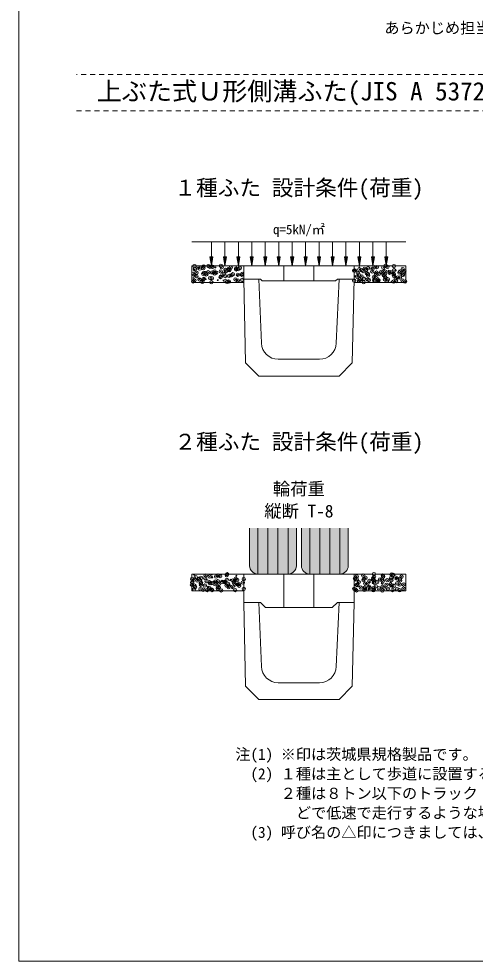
# Model space of a CAD drawing. Units: millimetres, scale not verified. Extents: x 2457 to 21956, y 3121 to 8731.
# Drawn here: x 2457 to 3822, y 3131 to 5950 of the extents above; entities that cross this region are included whole.
import ezdxf
from ezdxf.enums import TextEntityAlignment as Align

# ---------------------------------------------------------------- set-up
doc = ezdxf.new("R2010")
doc.units = ezdxf.units.MM
doc.header["$LTSCALE"] = 20
doc.header["$PDMODE"] = 32
doc.header["$PDSIZE"] = 10
doc.linetypes.add('USER1', pattern=[1.35, 0.75, -0.6])
for name, color, linetype, lineweight in [('(0-0)', 7, 'Continuous', 13), ('0_2', 7, 'Continuous', 13), ('ハッチング', 7, 'Continuous', 5), ('寸法線', 7, 'Continuous', 9), ('本体', 2, 'Continuous', 20), ('枠', 5, 'Continuous', 5), ('補助線', 8, 'Continuous', 20)]:
    doc.layers.add(name, color=color, linetype=linetype, lineweight=lineweight)
doc.styles.add('ＭＳ ゴシック', font='')
doc.styles.get('ＭＳ ゴシック').set_extended_font_data('MS Gothic')

msp = doc.modelspace()

# ---------------------------------------------------------------- hatches: boundary and pattern name
at = {"layer": 'ハッチング'}
for points in [[(3147.35, 4426.83), (3147.35, 4314.33, 0.41421), (3172.35, 4289.33), (3262.35, 4289.33, 0.41421), (3287.35, 4314.33), (3287.35, 4426.83)], [(3442.35, 4426.83), (3302.35, 4426.83), (3302.35, 4314.33, 0.41421), (3327.35, 4289.33), (3417.35, 4289.33, 0.41421), (3442.35, 4314.33)]]:
    msp.add_hatch(color=256, dxfattribs=at).paths.add_polyline_path(points)
at = {"layer": '寸法線'}
for points in [[(3028.85, 5238.8), (3037.85, 5238.8), (3033.35, 5211.8)], [(3069.08, 5238.8), (3078.08, 5238.8), (3073.58, 5211.8)], [(3109.31, 5238.8), (3118.31, 5238.8), (3113.81, 5211.8)], [(3149.55, 5238.8), (3158.55, 5238.8), (3154.05, 5211.8)], [(3189.78, 5238.8), (3198.78, 5238.8), (3194.28, 5211.8)], [(3230.01, 5238.8), (3239.01, 5238.8), (3234.51, 5211.8)], [(3270.24, 5238.8), (3279.24, 5238.8), (3274.74, 5211.8)], [(3310.47, 5238.8), (3319.47, 5238.8), (3314.97, 5211.8)], [(3359.7, 5238.8), (3350.7, 5238.8), (3355.2, 5211.8)], [(3399.93, 5238.8), (3390.93, 5238.8), (3395.43, 5211.8)], [(3440.16, 5238.8), (3431.16, 5238.8), (3435.66, 5211.8)], [(3480.39, 5238.8), (3471.39, 5238.8), (3475.89, 5211.8)], [(3520.62, 5238.8), (3511.62, 5238.8), (3516.12, 5211.8)], [(3560.85, 5238.8), (3551.85, 5238.8), (3556.35, 5211.8)]]:
    msp.add_hatch(color=256, dxfattribs=at).paths.add_polyline_path(points)

# ---------------------------------------------------------------- linework, layer by layer
at = {"layer": '(0-0)', "color": 4, "linetype": 'USER1', "lineweight": 9}
for p, q in [((4899.4, 5783.43), (2629.29, 5783.43)), ((2629.29, 5675.05), (4899.4, 5675.05))]:
    msp.add_line(p, q, dxfattribs=at)
at = {"layer": '(0-0)', "color": 2}
for p, q in [((3174.85, 4881.8), (3414.85, 4881.8)), ((3174.85, 3914.33), (3414.85, 3914.33))]:
    msp.add_line(p, q, dxfattribs=at)
at = {"layer": '0_2', "lineweight": 9}
for p, q in [((3615.13, 5282.79), (2974.58, 5282.79)), ((3033.35, 5282.79), (3033.35, 5211.8)), ((3073.58, 5282.79), (3073.58, 5211.8)), ((3113.81, 5282.79), (3113.81, 5211.8)), ((3154.05, 5282.79), (3154.05, 5211.8)), ((3194.28, 5282.79), (3194.28, 5211.8)), ((3234.51, 5282.79), (3234.51, 5211.8)), ((3274.74, 5282.79), (3274.74, 5211.8)), ((3314.97, 5211.8), (3314.97, 5282.79)), ((3355.2, 5282.79), (3355.2, 5211.8)), ((3395.43, 5282.79), (3395.43, 5211.8)), ((3435.66, 5282.79), (3435.66, 5211.8)), ((3475.89, 5282.79), (3475.89, 5211.8)), ((3516.12, 5282.79), (3516.12, 5211.8)), ((3556.35, 5282.79), (3556.35, 5211.8)), ((3147.35, 4314.33), (3147.35, 4426.83)), ((3287.35, 4426.83), (3287.35, 4314.33)), ((3302.35, 4314.33), (3302.35, 4426.83)), ((3442.35, 4426.83), (3442.35, 4314.33)), ((3262.35, 4289.33), (3172.35, 4289.33)), ((3417.35, 4289.33), (3327.35, 4289.33))]:
    msp.add_line(p, q, dxfattribs=at)
at = {"layer": '0_2', "lineweight": 20}
for p, q in [((2974.58, 5211.8), (3129.85, 5211.8)), ((3615.13, 5211.8), (3459.85, 5211.8)), ((2974.58, 4289.33), (3129.85, 4289.33)), ((3615.13, 4289.33), (3459.85, 4289.33))]:
    msp.add_line(p, q, dxfattribs=at)
at = {"layer": '0_2', "lineweight": 5}
for p, q in [((3172.35, 4289.33), (3172.35, 4426.83)), ((3202.35, 4426.83), (3202.35, 4289.33)), ((3232.35, 4426.83), (3232.35, 4289.33)), ((3262.35, 4289.33), (3262.35, 4426.83)), ((3327.35, 4289.33), (3327.35, 4426.83)), ((3357.35, 4426.83), (3357.35, 4289.33)), ((3387.35, 4426.83), (3387.35, 4289.33)), ((3417.35, 4289.33), (3417.35, 4426.83))]:
    msp.add_line(p, q, dxfattribs=at)
at = {"layer": '0_2', "lineweight": 9}
for centre, start, end in [((3172.35, 4314.33), 180, 270), ((3262.35, 4314.33), 270, 0), ((3327.35, 4314.33), 180, 270), ((3417.35, 4314.33), 270, 0)]:
    msp.add_arc(centre, 25, start, end, dxfattribs=at)
at = {"layer": 'ハッチング'}
for p, q in [((2979.17, 5196.2), (2983.12, 5200.32)), ((2979.17, 5196.2), (2983.68, 5195.5)), ((2983.69, 5195.5), (2983.12, 5200.32)), ((3006.96, 5208.99), (3009.49, 5207.28)), ((3006.97, 5208.99), (3010.52, 5210.36)), ((3007.15, 5209.07), (3009.44, 5211.8)), ((3007.15, 5209.07), (3010.19, 5208.81)), ((3009.49, 5207.28), (3010.52, 5210.35)), ((3010.19, 5208.81), (3009.64, 5211.8)), ((3033.38, 5187.79), (3037.34, 5191.92)), ((3033.38, 5187.79), (3037.9, 5187.09)), ((3037.29, 5188.54), (3040.85, 5189.9)), ((3037.29, 5188.53), (3039.81, 5186.83)), ((3037.9, 5187.09), (3037.34, 5191.92)), ((3039.81, 5186.83), (3040.84, 5189.9)), ((3043.59, 5205.89), (3046.04, 5208.81)), ((3043.59, 5205.89), (3046.62, 5205.62)), ((3046.63, 5205.62), (3046.04, 5208.81)), ((3079.97, 5204.92), (3083.53, 5206.29)), ((3079.97, 5204.92), (3082.5, 5203.21)), ((3080.02, 5202.7), (3082.47, 5205.62)), ((3080.02, 5202.7), (3083.06, 5202.43)), ((3083.06, 5202.43), (3082.48, 5205.62)), ((3082.5, 5203.21), (3083.53, 5206.28)), ((3116.46, 5199.51), (3118.91, 5202.43)), ((3116.46, 5199.51), (3119.5, 5199.25)), ((3119.5, 5199.25), (3118.91, 5202.43)), ((3473.78, 5205.84), (3476.23, 5208.76)), ((3473.78, 5205.84), (3476.82, 5205.58)), ((3476.82, 5205.58), (3476.23, 5208.76)), ((3487.68, 5200.96), (3490.21, 5199.25)), ((3487.69, 5200.96), (3491.24, 5202.33)), ((3490.21, 5199.25), (3491.24, 5202.32)), ((3510.22, 5202.66), (3512.67, 5205.57)), ((3510.22, 5202.66), (3513.25, 5202.39)), ((3513.26, 5202.39), (3512.67, 5205.58)), ((3546.65, 5199.47), (3549.1, 5202.39)), ((3546.65, 5199.47), (3549.69, 5199.2)), ((3549.69, 5199.2), (3549.11, 5202.39)), ((3560.69, 5196.9), (3564.25, 5198.26)), ((3560.69, 5196.89), (3563.22, 5195.19)), ((3563.22, 5195.19), (3564.25, 5198.26)), ((3583.09, 5196.28), (3585.54, 5199.2)), ((3583.09, 5196.28), (3586.13, 5196.01)), ((3586.13, 5196.02), (3585.54, 5199.2)), ((3605.56, 5211.8), (3605.9, 5211.57)), ((3605.9, 5211.57), (3605.98, 5211.8)), ((2977.76, 5174.05), (2980.21, 5176.97)), ((2977.76, 5174.05), (2980.8, 5173.78)), ((2980.8, 5173.79), (2980.21, 5176.97)), ((2994.6, 5172.15), (2997.13, 5170.44)), ((2994.61, 5172.15), (2998.16, 5173.52)), ((2997.13, 5170.44), (2998.16, 5173.51)), ((3014.2, 5170.86), (3016.65, 5173.78)), ((3014.2, 5170.86), (3017.23, 5170.6)), ((3017.24, 5170.6), (3016.65, 5173.78)), ((3050.64, 5167.68), (3053.08, 5170.59)), ((3050.64, 5167.67), (3053.67, 5167.41)), ((3053.67, 5167.41), (3053.09, 5170.59)), ((3067.61, 5168.08), (3071.17, 5169.45)), ((3067.61, 5168.08), (3070.14, 5166.38)), ((3070.14, 5166.37), (3071.17, 5169.44)), ((3087.07, 5164.49), (3089.52, 5167.41)), ((3087.07, 5164.49), (3090.11, 5164.22)), ((3087.6, 5179.38), (3091.55, 5183.51)), ((3087.6, 5179.38), (3092.12, 5178.68)), ((3090.11, 5164.22), (3089.52, 5167.41)), ((3092.12, 5178.68), (3091.56, 5183.51)), ((3110.29, 5184.46), (3112.82, 5182.76)), ((3110.3, 5184.47), (3113.85, 5185.83)), ((3112.82, 5182.76), (3113.85, 5185.83)), ((3123.93, 5161.8), (3125.96, 5164.22)), ((3126.41, 5161.8), (3125.96, 5164.22)), ((3460.37, 5178.42), (3464.33, 5182.54)), ((3460.37, 5178.42), (3464.89, 5177.72)), ((3464.89, 5177.72), (3464.33, 5182.54)), ((3475.32, 5164.12), (3477.85, 5162.42)), ((3475.33, 5164.13), (3478.88, 5165.49)), ((3477.85, 5162.42), (3478.88, 5165.49)), ((3480.83, 5167.63), (3483.28, 5170.55)), ((3480.83, 5167.63), (3483.87, 5167.37)), ((3483.87, 5167.37), (3483.28, 5170.55)), ((3514.59, 5170.01), (3518.55, 5174.13)), ((3514.59, 5170.01), (3519.11, 5169.31)), ((3517.27, 5164.44), (3519.72, 5167.36)), ((3517.27, 5164.44), (3520.3, 5164.18)), ((3518.01, 5180.51), (3521.57, 5181.88)), ((3518.01, 5180.51), (3520.53, 5178.8)), ((3519.11, 5169.31), (3518.55, 5174.13)), ((3520.31, 5164.18), (3519.72, 5167.36)), ((3520.53, 5178.8), (3521.56, 5181.87)), ((3554.16, 5161.8), (3556.15, 5164.18)), ((3556.59, 5161.8), (3556.15, 5164.18)), ((3569, 5161.8), (3572.76, 5165.72)), ((3573.22, 5161.8), (3572.76, 5165.73)), ((3591.01, 5176.44), (3593.54, 5174.73)), ((3591.02, 5176.44), (3594.57, 5177.81)), ((3593.54, 5174.73), (3594.57, 5177.8)), ((2978.49, 4286.72), (2981, 4289.33)), ((2978.49, 4286.72), (2983.01, 4286.02)), ((2983.01, 4286.02), (2982.63, 4289.33)), ((3032.66, 4288.16), (3035.71, 4289.33)), ((3032.66, 4288.16), (3035.19, 4286.45)), ((3035.19, 4286.45), (3036.16, 4289.33)), ((3105.67, 4284.09), (3109.23, 4285.46)), ((3108.2, 4282.38), (3109.23, 4285.45)), ((2989.98, 4271.78), (2993.54, 4273.14)), ((2989.98, 4271.77), (2992.51, 4270.07)), ((2992.51, 4270.07), (2993.54, 4273.14)), ((3001.18, 4269.73), (3003.63, 4272.65)), ((3001.18, 4269.73), (3004.22, 4269.46)), ((3004.22, 4269.46), (3003.63, 4272.65)), ((3032.71, 4278.31), (3036.67, 4282.43)), ((3032.71, 4278.31), (3037.23, 4277.61)), ((3037.23, 4277.61), (3036.67, 4282.43)), ((3037.62, 4266.54), (3040.07, 4269.46)), ((3037.62, 4266.54), (3040.66, 4266.28)), ((3040.66, 4266.28), (3040.07, 4269.46)), ((3062.99, 4267.71), (3066.54, 4269.07)), ((3062.99, 4267.7), (3065.51, 4266)), ((3065.51, 4266), (3066.54, 4269.07)), ((3074.06, 4263.35), (3076.5, 4266.27)), ((3074.06, 4263.35), (3077.09, 4263.09)), ((3077.09, 4263.09), (3076.51, 4266.27)), ((3086.93, 4269.9), (3090.88, 4274.03)), ((3086.93, 4269.9), (3091.44, 4269.2)), ((3091.44, 4269.2), (3090.88, 4274.03)), ((3105.67, 4284.09), (3108.2, 4282.38)), ((3110.49, 4260.17), (3112.94, 4263.08)), ((3110.49, 4260.17), (3113.53, 4259.9)), ((3113.53, 4259.9), (3112.94, 4263.08)), ((3459.85, 4269.09), (3463.66, 4273.06)), ((3459.85, 4268.91), (3464.22, 4268.23)), ((3464.22, 4268.24), (3463.66, 4273.06)), ((3467.81, 4266.5), (3470.26, 4269.42)), ((3467.81, 4266.5), (3470.85, 4266.23)), ((3470.85, 4266.23), (3470.26, 4269.42)), ((3470.7, 4263.75), (3474.26, 4265.11)), ((3470.7, 4263.75), (3473.23, 4262.04)), ((3473.23, 4262.04), (3474.26, 4265.11)), ((3504.25, 4263.31), (3506.7, 4266.23)), ((3504.25, 4263.31), (3507.29, 4263.05)), ((3507.29, 4263.05), (3506.7, 4266.23)), ((3513.38, 4280.13), (3516.94, 4281.5)), ((3513.38, 4280.13), (3515.91, 4278.43)), ((3513.92, 4260.53), (3517.87, 4264.65)), ((3513.92, 4260.53), (3518.44, 4259.83)), ((3515.91, 4278.43), (3516.94, 4281.5)), ((3518.44, 4259.83), (3517.87, 4264.65)), ((3540.69, 4260.12), (3543.14, 4263.04)), ((3540.69, 4260.12), (3543.72, 4259.86)), ((3543.72, 4259.86), (3543.14, 4263.04)), ((3543.71, 4259.68), (3547.26, 4261.05)), ((3543.71, 4259.68), (3546.23, 4257.97)), ((3546.23, 4257.97), (3547.26, 4261.04)), ((3577.12, 4256.94), (3579.57, 4259.85)), ((3577.12, 4256.94), (3580.16, 4256.67)), ((3580.16, 4256.67), (3579.57, 4259.85)), ((3586.39, 4276.07), (3589.95, 4277.43)), ((3586.39, 4276.06), (3588.92, 4274.36)), ((3588.92, 4274.36), (3589.95, 4277.43)), ((3020.3, 4251.32), (3023.86, 4252.69)), ((3020.3, 4251.32), (3022.83, 4249.61)), ((3022.83, 4249.61), (3023.86, 4252.68)), ((3093.31, 4247.25), (3096.87, 4248.62)), ((3093.31, 4247.25), (3095.83, 4245.55)), ((3095.84, 4245.55), (3096.87, 4248.62)), ((3501.02, 4243.3), (3504.58, 4244.66)), ((3501.02, 4243.29), (3503.55, 4241.59)), ((3503.55, 4241.59), (3504.58, 4244.66)), ((3568.13, 4252.12), (3572.09, 4256.24)), ((3568.13, 4252.12), (3572.65, 4251.42)), ((3572.65, 4251.42), (3572.09, 4256.24)), ((3574.29, 4239.33), (3577.59, 4240.59)), ((3577.16, 4239.33), (3577.59, 4240.59)), ((3613.56, 4253.75), (3615.13, 4255.62)), ((3613.56, 4253.75), (3615.13, 4253.61))]:
    msp.add_line(p, q, dxfattribs=at)
for p in [(2982.66, 5210.8), (3024.21, 5210.71), (3061.8, 5211.67), (3553.75, 5211.1), (3579.07, 5210.65), (2978.77, 5186.45), (2983.06, 5184.12), (2983.68, 5201.03), (2988.96, 5190.66), (2992.13, 5206.48), (2998.61, 5203.44), (3008.72, 5187.37), (3009.33, 5204.28), (3009.77, 5209.66), (3010.85, 5190.67), (3016.08, 5189.51), (3018.01, 5185.66), (3023.57, 5192.34), (3028.23, 5208.52), (3035.1, 5191.18), (3035.72, 5208.09), (3036.89, 5208.51), (3042.8, 5194.88), (3043.19, 5188.37), (3047.63, 5190.74), (3061.18, 5194.76), (3064.01, 5207.37), (3070.31, 5187.22), (3074.89, 5199.1), (3077.26, 5195.83), (3086.84, 5198.01), (3087.6, 5200.77), (3091.13, 5206.22), (3093.48, 5183.27), (3097.43, 5186.08), (3106.84, 5203.31), (3106.88, 5200.91), (3112.61, 5184.91), (3113.23, 5201.82), (3118.25, 5205.07), (3124.55, 5184.93), (3125.56, 5187.49), (3460.07, 5197), (3462.24, 5197.61), (3470.78, 5190.18), (3475.01, 5183.55), (3475.62, 5200.46), (3483.07, 5198.01), (3487.19, 5195.86), (3491.87, 5202.69), (3495.79, 5199.68), (3497.9, 5189.03), (3501.39, 5187.36), (3502.01, 5204.27), (3514.31, 5194.71), (3515.03, 5202.22), (3521.5, 5207.78), (3525.02, 5187.89), (3527.47, 5190.94), (3528.09, 5207.85), (3533.75, 5186.4), (3541.43, 5193.57), (3546.47, 5188.08), (3547.11, 5206.44), (3549.02, 5182.56), (3552.14, 5186.74), (3553.13, 5194.19), (3559.83, 5208.11), (3565.71, 5190.61), (3568.54, 5192.42), (3578.65, 5187.64), (3579.26, 5185.6), (3579.52, 5198), (3595.66, 5191.27), (3597.79, 5194.83), (3604.98, 5184.67), (3605.6, 5201.58), (3606.37, 5184.45), (3608.28, 5192.73), (3610.51, 5196.51), (2979.06, 5164.7), (2982.44, 5167.21), (2988.38, 5180.57), (2997.48, 5170.63), (3006.18, 5163.55), (3008.1, 5170.46), (3010.2, 5172.31), (3029.44, 5174.84), (3033.3, 5162.41), (3034.48, 5174.27), (3060.57, 5177.85), (3061.52, 5179.06), (3074.24, 5180.74), (3075.16, 5165.52), (3080.12, 5163.23), (3085.61, 5164.19), (3086.23, 5181.1), (3104.79, 5170.6), (3111.99, 5168), (3112.2, 5167.46), (3124.92, 5169.13), (3460.15, 5167.3), (3469.71, 5177.97), (3474.39, 5166.64), (3477.08, 5170.04), (3482.43, 5179.65), (3488.3, 5162.14), (3489.77, 5172.38), (3500.77, 5170.45), (3501.67, 5182.18), (3504.2, 5168.89), (3519.4, 5177.47), (3520.38, 5166.37), (3526.86, 5174.03), (3531.32, 5167.74), (3531.57, 5166.32), (3533.1, 5168.04), (3552.34, 5170.57), (3552.52, 5177.28), (3558.44, 5166.6), (3561.2, 5171.4), (3578.28, 5164.18), (3578.9, 5181.09), (3584.42, 5174.8), (3585.56, 5165.45), (3590.82, 5176.49), (3597.14, 5176.47), (3604.37, 5167.76), (3612.67, 5164.31), (3015.91, 4285.07), (3027.83, 4281.56), (3047.09, 4281.6), (3053.49, 4284.81), (3059.8, 4283.28), (3079.04, 4285.81), (3079.87, 4288.62), (3467.99, 4282.19), (3487.23, 4284.72), (3519.31, 4288.94), (3519.78, 4281), (3546.16, 4284.81), (3546.93, 4281.97), (3572.24, 4288.38), (3576.55, 4287.05), (3601.94, 4281.55), (2974.74, 4257.27), (2975.21, 4263.85), (2975.36, 4274.18), (2982.4, 4254.81), (2983.05, 4273.17), (2986.28, 4279.99), (2991.62, 4269.53), (2995.76, 4274.85), (3001.13, 4261.07), (3001.64, 4257.34), (3001.74, 4277.99), (3002.33, 4262.71), (3013.81, 4254.76), (3015, 4277.38), (3018.73, 4268.39), (3027.21, 4264.65), (3029.45, 4261.56), (3033.72, 4261.57), (3043.44, 4259.85), (3045.85, 4267.24), (3046.44, 4263.24), (3052.87, 4267.9), (3056.56, 4260.42), (3065.68, 4265.78), (3072.97, 4266.09), (3073.06, 4264.93), (3078.64, 4254.8), (3079.25, 4271.71), (3083.68, 4259.27), (3085.24, 4253.78), (3097.76, 4270), (3100.09, 4264.95), (3102.69, 4270.02), (3104.72, 4258.38), (3105.34, 4275.29), (3110.48, 4271.67), (3110.8, 4258.13), (3114.86, 4258.86), (3116.36, 4254.17), (3127.21, 4263.8), (3129.72, 4274.21), (3462.52, 4276.01), (3467.42, 4257.26), (3468.04, 4274.17), (3470.22, 4255.56), (3473.87, 4264.68), (3487.68, 4271.8), (3489.64, 4274.87), (3493.5, 4260.83), (3494.12, 4277.74), (3499.85, 4260.65), (3505.95, 4268.91), (3516.75, 4273.72), (3517.3, 4276.88), (3518.67, 4270.58), (3519.16, 4264.09), (3524.54, 4253.08), (3529.47, 4265.73), (3537.9, 4273.11), (3543.87, 4272.58), (3545.54, 4267.89), (3556.62, 4257.3), (3559.1, 4270.82), (3569.34, 4258.98), (3569.99, 4277.34), (3570.99, 4271.43), (3571.01, 4254.56), (3571.63, 4271.47), (3578.5, 4253.04), (3582.7, 4279.01), (3588.58, 4261.51), (3588.73, 4275.9), (3596.67, 4257.81), (3597.29, 4274.72), (3598.11, 4270.28), (3608.13, 4258.12), (2981.51, 4243.71), (2984.19, 4249.68), (3000.51, 4244.16), (3008.63, 4242.56), (3020.36, 4241.53), (3025.99, 4243.61), (3026.59, 4247.74), (3033.08, 4243.21), (3035.75, 4241.42), (3052.25, 4250.99), (3052.32, 4245.74), (3055.61, 4248.69), (3062.86, 4240.27), (3084.4, 4249.96), (3097.12, 4251.64), (3104.1, 4241.47), (3129.76, 4244.72), (3460.5, 4244.65), (3463.34, 4243.23), (3466.8, 4240.35), (3479.74, 4248.91), (3490.45, 4242.08), (3492.58, 4248.87), (3492.88, 4243.92), (3505.3, 4250.55), (3506.86, 4247.76), (3517.57, 4240.94), (3518.54, 4247.17), (3519.25, 4242.87), (3533.98, 4246.62), (3544.69, 4239.79), (3544.93, 4250.98), (3548.88, 4247.95), (3561.1, 4245.47), (3575.22, 4241.47), (3588.22, 4244.33), (3596.05, 4240.9), (3607.3, 4245.7)]:
    msp.add_point(p, dxfattribs=at)
at = {"layer": '寸法線'}
for points in [[(3028.85, 5238.8), (3037.85, 5238.8), (3033.35, 5211.8)], [(3069.08, 5238.8), (3078.08, 5238.8), (3073.58, 5211.8)], [(3109.31, 5238.8), (3118.31, 5238.8), (3113.81, 5211.8)], [(3149.55, 5238.8), (3158.55, 5238.8), (3154.05, 5211.8)], [(3189.78, 5238.8), (3198.78, 5238.8), (3194.28, 5211.8)], [(3230.01, 5238.8), (3239.01, 5238.8), (3234.51, 5211.8)], [(3270.24, 5238.8), (3279.24, 5238.8), (3274.74, 5211.8)], [(3310.47, 5238.8), (3319.47, 5238.8), (3314.97, 5211.8)], [(3359.7, 5238.8), (3350.7, 5238.8), (3355.2, 5211.8)], [(3399.93, 5238.8), (3390.93, 5238.8), (3395.43, 5211.8)], [(3440.16, 5238.8), (3431.16, 5238.8), (3435.66, 5211.8)], [(3480.39, 5238.8), (3471.39, 5238.8), (3475.89, 5211.8)], [(3520.62, 5238.8), (3511.62, 5238.8), (3516.12, 5211.8)], [(3560.85, 5238.8), (3551.85, 5238.8), (3556.35, 5211.8)]]:
    msp.add_lwpolyline(points, close=True, dxfattribs=at)
at = {"layer": '本体'}
for p, q in [((3459.85, 5211.8), (3129.85, 5211.8)), ((3129.85, 5211.8), (3129.85, 5171.8)), ((3459.85, 5211.8), (3459.85, 5171.8)), ((3129.85, 5171.8), (3135.02, 4921.64)), ((3129.85, 5171.8), (3174.85, 5171.8)), ((3129.85, 5171.8), (3179.85, 5171.8)), ((3182.86, 4979.72), (3174.85, 5171.8)), ((3179.85, 5171.8), (3184.85, 5166.8)), ((3404.85, 5166.8), (3184.85, 5166.8)), ((3409.85, 5171.8), (3404.85, 5166.8)), ((3406.85, 4979.72), (3414.85, 5171.8)), ((3459.85, 5171.8), (3409.85, 5171.8)), ((3459.85, 5171.8), (3414.85, 5171.8)), ((3459.85, 5171.8), (3454.69, 4921.63)), ((3174.85, 4881.8), (3135.02, 4921.64)), ((3356.89, 4931.8), (3232.81, 4931.8)), ((3414.85, 4881.8), (3454.69, 4921.63)), ((3459.85, 4289.33), (3129.85, 4289.33)), ((3129.85, 4289.33), (3129.85, 4204.33)), ((3459.85, 4289.33), (3459.85, 4204.33)), ((3129.85, 4204.33), (3135.02, 3954.16)), ((3129.85, 4204.33), (3174.85, 4204.33)), ((3179.85, 4204.33), (3129.85, 4204.33)), ((3182.86, 4012.25), (3174.85, 4204.33)), ((3179.85, 4204.33), (3194.85, 4189.33)), ((3409.85, 4204.33), (3394.85, 4189.33)), ((3406.85, 4012.25), (3414.85, 4204.33)), ((3459.85, 4204.33), (3409.85, 4204.33)), ((3459.85, 4204.33), (3414.85, 4204.33)), ((3459.85, 4204.33), (3454.69, 3954.16)), ((3194.85, 4189.33), (3394.85, 4189.33)), ((3174.85, 3914.33), (3135.02, 3954.16)), ((3356.89, 3964.33), (3232.81, 3964.33)), ((3414.85, 3914.33), (3454.69, 3954.16))]:
    msp.add_line(p, q, dxfattribs=at)
at = {"layer": '本体', "lineweight": 5}
for p, q in [((3249.85, 5166.8), (3249.85, 5211.8)), ((3339.85, 5211.8), (3339.85, 5166.8)), ((3249.85, 4189.33), (3249.85, 4289.33)), ((3339.85, 4289.33), (3339.85, 4189.33))]:
    msp.add_line(p, q, dxfattribs=at)
at = {"layer": '本体'}
for centre, start, end in [((3232.81, 4981.8), 182.38586, 270), ((3232.81, 4981.8), 182.38586, 270), ((3356.89, 4981.8), 270, 357.61406), ((3232.81, 4014.33), 182.38586, 270), ((3232.81, 4014.33), 182.38586, 270), ((3356.89, 4014.33), 270, 357.61406)]:
    msp.add_arc(centre, 50, start, end, dxfattribs=at)
at = {"layer": '枠', "lineweight": 13}
for p, q in [((2457.24, 3131.18), (2457.24, 8731.18)), ((6317.24, 3131.18), (2457.24, 3131.18))]:
    msp.add_line(p, q, dxfattribs=at)
at = {"layer": '補助線'}
for p, q in [((3274.74, 5282.79), (3314.97, 5282.79)), ((2974.58, 5211.8), (2974.58, 5161.8)), ((3615.13, 5211.8), (3615.13, 5161.8)), ((2974.58, 5161.8), (3130.06, 5161.8)), ((3615.13, 5161.8), (3459.65, 5161.8)), ((2974.58, 4289.33), (2974.58, 4239.33)), ((3615.13, 4289.33), (3615.13, 4239.33)), ((2974.58, 4239.33), (3129.85, 4239.33)), ((3615.13, 4239.33), (3459.85, 4239.33))]:
    msp.add_line(p, q, dxfattribs=at)

# ---------------------------------------------------------------- texts
at = {"layer": '(0-0)', "color": 3, "style": 'ＭＳ ゴシック'}
msp.add_text('上ぶた式Ｕ形側溝ふた(JIS A 5372 推奨仕様 E-2)', height=54.99, dxfattribs=at).set_placement((2690.43, 5689.68), align=Align.BOTTOM_LEFT)
at = {"layer": '0_2', "style": 'ＭＳ ゴシック'}
for s, height, p in [('\u3000\u3000\u3000あらかじめ担当営業にお問い合わせください。', 33.23, (3414.56, 5939.73)), ('輪荷重', 37.98, (3217.15, 4563.32)), ('縦断 T-8', 37.98, (3191.25, 4496.65)), ('注(1) ※印は茨城県規格製品です。', 33.23, (3104.73, 3766.64)), ('\u3000(2) １種は主として歩道に設置するものです。', 33.23, (3104.73, 3708.3)), ('\u3000\u3000\u3000２種は８トン以下のトラック（後輪荷重一輪32kN以下）が隣接して走行することがまれで、走行することはあっても一次待避な', 33.23, (3104.73, 3649.97)), ('\u3000\u3000\u3000\u3000どで低速で走行するような場所に、車道に平行して設置するものです。', 33.23, (3104.73, 3591.64)), ('\u3000(3) 呼び名の△印につきましては、片面取り(C20)タイプもあります。', 33.23, (3104.73, 3533.3))]:
    msp.add_text(s, height=height, dxfattribs=at).set_placement(p, align=Align.TOP_LEFT)
for s, height, p in [('１種ふた 設計条件(荷重)', 47.47, (3294.85, 5468.8)), ('q=5kN/㎡', 28.48, (3294.85, 5334.58)), ('２種ふた 設計条件(荷重)', 47.47, (3294.85, 4708.93))]:
    msp.add_text(s, height=height, dxfattribs=at).set_placement(p, align=Align.TOP_CENTER)

doc.saveas('drawing.dxf')
